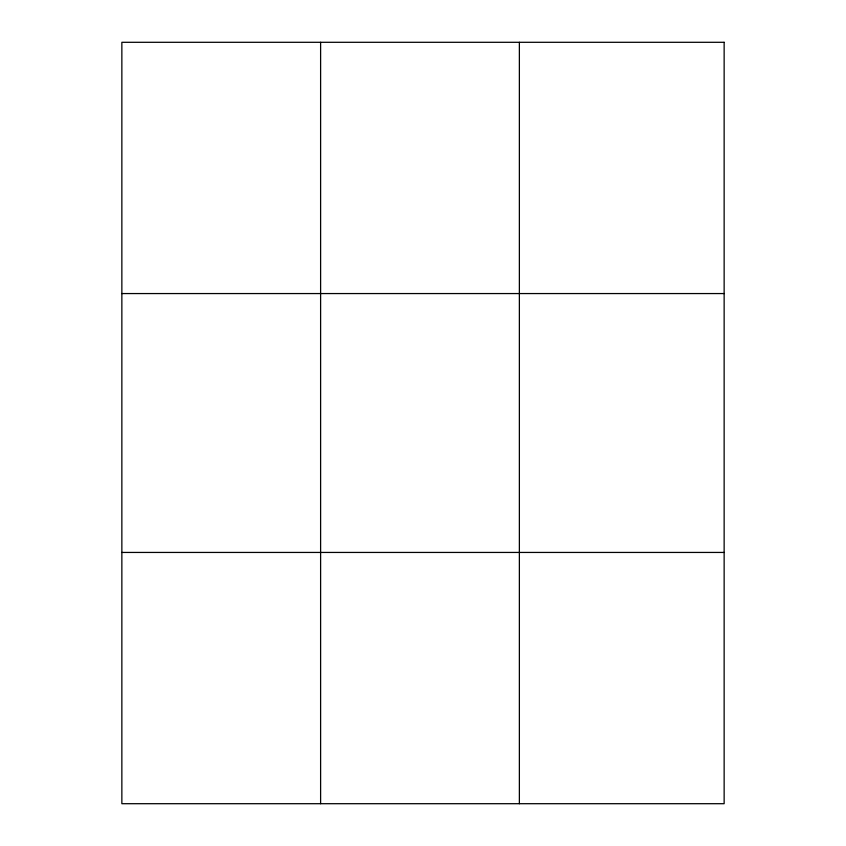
<?xml version="1.0" encoding="UTF-8"?>
<svg xmlns="http://www.w3.org/2000/svg" width="846" height="846" viewBox="0 0 846 846"><rect width="100%" height="100%" fill="white"/><g stroke="black" fill="none" stroke-linecap="round" stroke-linejoin="round"><path stroke-width="1.27" d="M320.613 803.7L320.613 42.3M519.37 803.7L519.37 42.3M121.856 293.562L724.144 293.562M121.856 552.438L724.144 552.438M724.144 42.3L724.144 803.7L121.856 803.7L121.856 42.3L724.144 42.3"/></g></svg>
